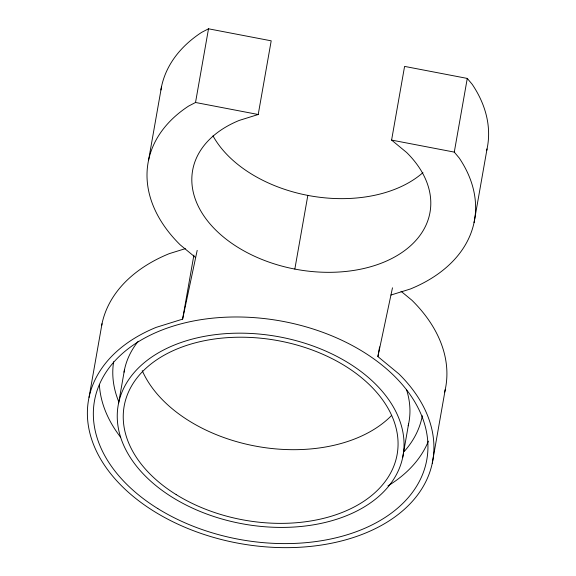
<?xml version="1.0" encoding="UTF-8"?>
<svg xmlns="http://www.w3.org/2000/svg" width="576" height="576" viewBox="0 0 576 576"><rect width="100%" height="100%" fill="white"/><g stroke="black" fill="none" stroke-linecap="round" stroke-linejoin="round"><path stroke-width="0.86" d="M89.028 397.375L102.024 323.698M148.572 160.178L161.561 86.501M118.62 403.056L124.524 369.562M195.653 257.594L180.216 244.858A165.73 109.166 10 0 1 188.582 106.092L195.523 102.485L208.512 28.8L271.202 40.824L258.214 114.502L239.27 120.406A120.528 79.394 10 0 0 215.971 230.278A120.528 79.394 10 0 0 383.35 262.375A120.528 79.394 10 0 0 406.649 152.503L391.594 140.083L404.582 66.398L467.273 78.422L472.198 84.312A165.73 109.166 10 0 1 486.67 150.581M379.591 346.939L377.892 356.587L398.887 373.903A174.773 115.121 10 0 1 365.105 533.225A174.773 115.121 10 0 1 122.4 486.677A174.773 115.121 10 0 1 156.19 327.362L182.606 319.133L193.896 255.103M294.833 269.078L307.829 195.401M390.946 295.042L410.364 288.994A165.73 109.166 10 0 0 459.209 157.99L454.284 152.107L467.273 78.422M402.674 457.531A144.641 95.27 10 0 0 206.755 335.93A144.641 95.27 10 0 0 172.512 497.412A144.641 95.27 10 0 0 402.674 457.531L408.578 424.037M474.048 222.602L487.044 148.918M432.266 463.205L445.255 389.52M182.606 319.133L197.186 250.358M377.892 356.587L392.479 287.806M208.512 28.8L201.571 32.407A165.73 109.166 10 0 0 160.906 90M185.371 248.638L169.178 253.678A174.773 115.121 10 0 0 101.678 325.39M195.523 102.485L258.214 114.502M391.594 140.083L454.284 152.107M401.047 291.283L411.883 300.226A174.773 115.121 10 0 1 444.672 392.054M422.95 172.62A120.528 79.394 10 0 1 310.745 195.934A120.528 79.394 10 0 1 212.99 135.871M391.543 415.526A138.607 91.303 10 0 1 257.011 446.386A138.607 91.303 10 0 1 142.229 370.613M422.316 415.75A156.694 103.212 10 0 1 404.287 451.397M118.627 401.436A156.694 103.212 10 0 1 113.638 361.721M406.534 389.729A144.641 95.27 10 0 1 408.19 425.765M124.027 372.175A144.641 95.27 10 0 1 138.24 341.258M428.386 441.144A168.746 111.146 10 0 1 387.936 485.899M120.506 437.098A168.746 111.146 10 0 1 99.403 385.092M157.824 508.601A168.746 111.146 10 0 0 426.348 462.067A168.746 111.146 10 0 0 197.77 320.206A168.746 111.146 10 0 0 157.824 508.601M176.184 494.611A138.607 91.303 10 0 0 396.756 456.394A138.607 91.303 10 0 0 209.002 339.862A138.607 91.303 10 0 0 176.184 494.611"/></g></svg>
